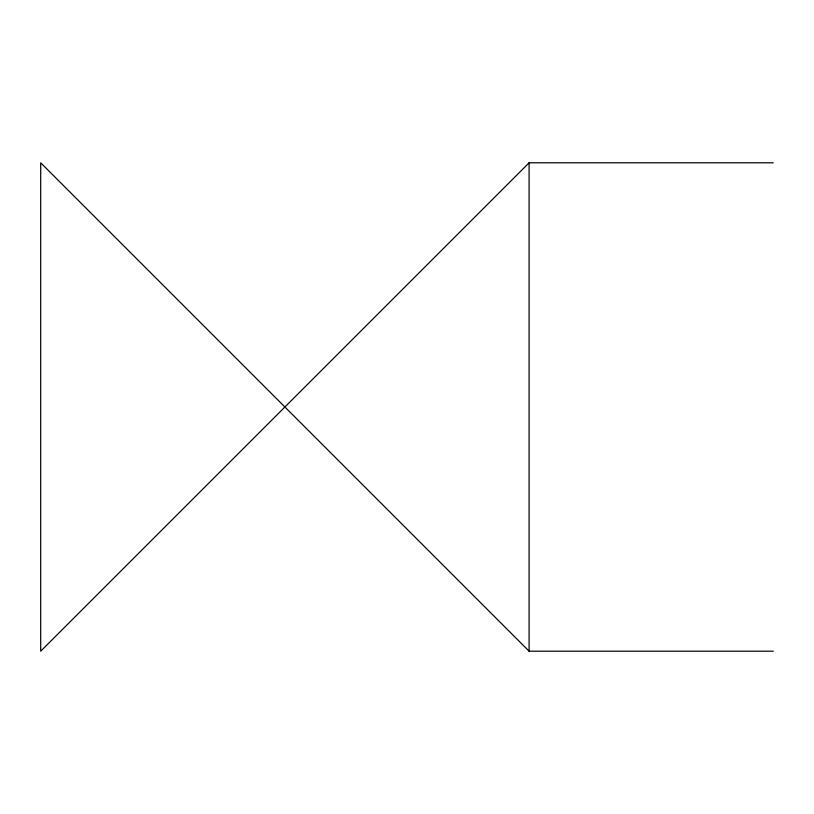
<?xml version="1.0" encoding="UTF-8"?>
<svg xmlns="http://www.w3.org/2000/svg" width="814" height="814" viewBox="0 0 814 814"><rect width="100%" height="100%" fill="white"/><g stroke="black" fill="none" stroke-linecap="round" stroke-linejoin="round"><path stroke-width="1.22" d="M773.3 162.8L529.1 162.8L40.7 651.2L40.7 162.8L529.1 651.2L773.3 651.2M529.1 162.8L529.1 651.2"/></g></svg>
